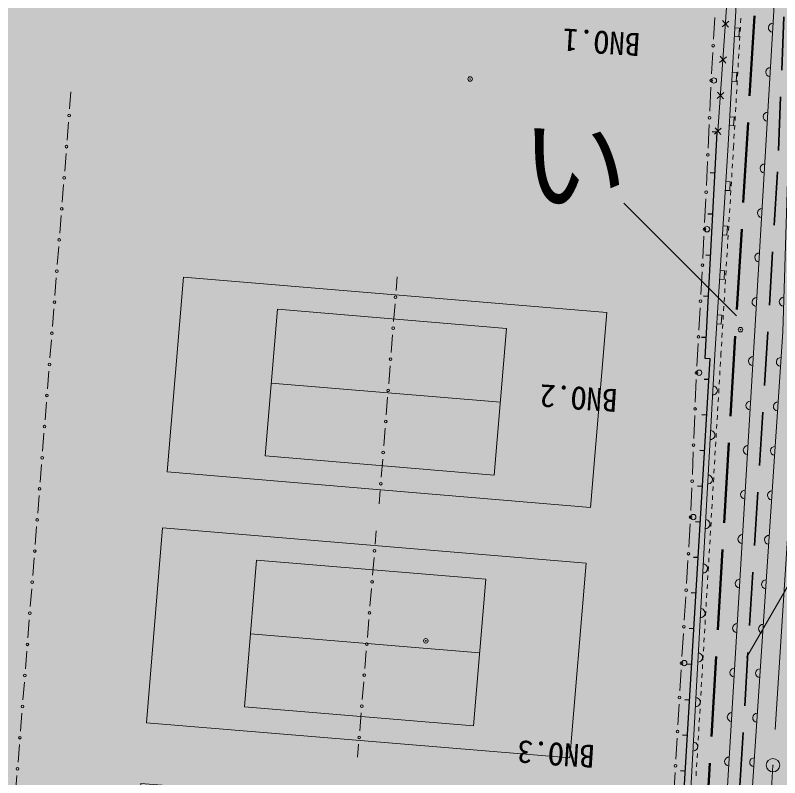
# Model space of a CAD drawing. Units: millimetres, scale not verified. Extents: x -230877 to 402150, y -278660 to 231169.
# Drawn here: x -34842 to 8017, y 50384 to 93144 of the extents above; entities that cross this region are included whole.
import ezdxf
from ezdxf.enums import TextEntityAlignment as Align

# ---------------------------------------------------------------- set-up
doc = ezdxf.new("R2010")
doc.units = ezdxf.units.MM
doc.header["$LTSCALE"] = 1500
doc.header["$PDMODE"] = 32
doc.header["$PDSIZE"] = 750
for name, pattern in [('CHAIN', [18.5, 12, -1.5, 3.5, -1.5]), ('DASHED2', [3, 2, -1]), ('DASHED3', [4, 3, -1])]:
    doc.linetypes.add(name, pattern=pattern)
doc.layers.add('0-0_通り芯', color=7, linetype='Continuous')
doc.layers.add('2-4_42310', color=51, linetype='Continuous')
for name, color, linetype, lineweight in [('0-1_躯体', 7, 'Continuous', 18), ('0-3_外壁', 7, 'Continuous', 13), ('0-4_内部仕上げ', 7, 'CHAIN', 18), ('0-8_寸法線', 7, 'Continuous', 13), ('0-A_22260', 7, 'Continuous', 18), ('2-5_42340', 5, 'Continuous', 50), ('2-6_42350', 1, 'DASHED2', 35), ('2-B_52270', 7, 'Continuous', 18)]:
    doc.layers.add(name, color=color, linetype=linetype, lineweight=lineweight)
doc.styles.add('ＭＳ ゴシック', font='')
doc.styles.get('ＭＳ ゴシック').set_extended_font_data('MS Gothic')

# ---------------------------------------------------------------- blocks, each defined once
blk = doc.blocks.new('~1283')
at = {"layer": '0-8_寸法線'}
for p, q in [((74373080031, -235399370424), (74373765000, -235398499500)), ((74371457266, -235401433737), (74372384560, -235400254701)), ((74369834501, -235403497049), (74370761795, -235402318013)), ((74368211735, -235405560362), (74369139030, -235404381326)), ((74366588970, -235407623674), (74367516265, -235406444638)), ((74364966205, -235409686987), (74365893499, -235408507951)), ((74363343440, -235411750299), (74364270734, -235410571263)), ((74361963000, -235413505500), (74362647969, -235412634576))]:
    blk.add_line(p, q, dxfattribs=at)
for centre in [(74372732295, -235399812563), (74371109530, -235401875875), (74369486765, -235403939188), (74367864000, -235406002500), (74366241235, -235408065812), (74364618470, -235410129125), (74362995705, -235412192437)]:
    blk.add_circle(centre, 112500, dxfattribs=at)
blk = doc.blocks.new('~1282')
at = {"layer": '0-8_寸法線'}
for p, q in [((74386319998, -235382537468), (74387016000, -235381647000)), ((74384703465, -235384605667), (74385627198, -235383423839)), ((74383086933, -235386673866), (74384010666, -235385492038)), ((74381470400, -235388742065), (74382394133, -235387560237)), ((74379853867, -235390810263), (74380777600, -235389628435)), ((74378237334, -235392878462), (74379161067, -235391696634)), ((74376620802, -235394946661), (74377544535, -235393764833)), ((74375232000, -235396723500), (74375928002, -235395833032))]:
    blk.add_line(p, q, dxfattribs=at)
for centre in [(74385973598, -235382980653), (74384357066, -235385048852), (74382740533, -235387117051), (74381124000, -235389185250), (74379507467, -235391253449), (74377890934, -235393321648), (74376274402, -235395389847)]:
    blk.add_circle(centre, 112500, dxfattribs=at)
blk = doc.blocks.new('~799')
at = {"layer": '0-8_寸法線'}
blk.add_lwpolyline([(74443276500, -235360576500), (74428089000, -235380118500), (74420949000, -235390030500), (74411529000, -235403374500), (74381209500, -235443226500), (74347483500, -235488015000)], dxfattribs=at)
for centre, start, end in [((74412994995, -235401297830), 54.78038, 234.78038), ((74409992730, -235405393775), 52.73603, 232.73603), ((74407722150, -235408378230), 52.73603, 232.73603), ((74405451570, -235411362684), 52.73603, 232.73603), ((74403180990, -235414347138), 52.73603, 232.73603), ((74400910410, -235417331592), 52.73603, 232.73603), ((74398639830, -235420316046), 52.73603, 232.73603), ((74396369250, -235423300500), 52.73603, 232.73603), ((74394098670, -235426284954), 52.73603, 232.73603), ((74391828090, -235429269408), 52.73603, 232.73603), ((74389557510, -235432253862), 52.73603, 232.73603)]:
    blk.add_arc(centre, 375000, start, end, dxfattribs=at)
blk = doc.blocks.new('~798')
at = {"layer": '0-8_寸法線'}
blk.add_lwpolyline([(74437128073, -235360692514), (74439120000, -235358146500), (74441893500, -235359975000), (74428342500, -235377004500), (74419278000, -235389127500), (74409613500, -235402000500), (74379549000, -235442086500), (74343251151, -235489728928)], dxfattribs=at)
for centre, start, end in [((74424933049, -235381564352), 53.21413, 233.21413), ((74422687451, -235384567648), 53.21413, 233.21413), ((74420441853, -235387570945), 53.21413, 233.21413), ((74417822930, -235391065636), 53.10234, 233.10234), ((74415571477, -235394064545), 53.10234, 233.10234), ((74413320023, -235397063455), 53.10234, 233.10234), ((74411068570, -235400062364), 53.10234, 233.10234), ((74408081250, -235404043500), 53.1301, 233.1301), ((74405831250, -235407043500), 53.1301, 233.1301), ((74403581250, -235410043500), 53.1301, 233.1301), ((74401331250, -235413043500), 53.1301, 233.1301), ((74399081250, -235416043500), 53.1301, 233.1301), ((74396831250, -235419043500), 53.1301, 233.1301), ((74394581250, -235422043500), 53.1301, 233.1301), ((74392331250, -235425043500), 53.1301, 233.1301), ((74390081250, -235428043500), 53.1301, 233.1301), ((74387831250, -235431043500), 53.1301, 233.1301)]:
    blk.add_arc(centre, 375000, start, end, dxfattribs=at)
blk = doc.blocks.new('~797')
at = {"layer": '0-8_寸法線'}
blk.add_lwpolyline([(74340418500, -235488393000), (74340898500, -235488280500), (74377497000, -235439788500), (74405706000, -235401825000)], dxfattribs=at)
for centre in [(74403902802, -235404251733), (74401666202, -235407261736), (74399429601, -235410271739), (74397193001, -235413281742), (74394956401, -235416291745), (74392719800, -235419301748), (74390483200, -235422311752), (74388246599, -235425321755), (74386009999, -235428331758)]:
    blk.add_arc(centre, 375000, 233.38559, 53.38559, dxfattribs=at)
blk = doc.blocks.new('~785')
at = {"layer": '0-8_寸法線'}
for points in [[(74405706000, -235401825000), (74416068000, -235388104500), (74425779000, -235375120500), (74436728762, -235360395577)], [(74434386655, -235363545175), (74434687574, -235363768944), (74435135113, -235363167106), (74434834195, -235362943337)], [(74432148959, -235366554363), (74432449878, -235366778133), (74432897417, -235366176295), (74432596499, -235365952526)], [(74429911263, -235369563552), (74430212182, -235369787322), (74430659721, -235369185484), (74430358803, -235368961714)], [(74427673567, -235372572741), (74427974486, -235372796510), (74428422025, -235372194673), (74428121107, -235371970903)], [(74424067902, -235377408307), (74424368201, -235377632907), (74424817402, -235377032308), (74424517102, -235376807708)], [(74421821901, -235380411302), (74422122200, -235380635902), (74422571400, -235380035303), (74422271101, -235379810703)], [(74419575899, -235383414297), (74419876199, -235383638897), (74420325399, -235383038298), (74420025099, -235382813698)], [(74417329898, -235386417292), (74417630197, -235386641892), (74418079398, -235386041293), (74417779098, -235385816693)], [(74414050979, -235390775271), (74414350228, -235391001270), (74414802225, -235390402773), (74414502977, -235390176774)], [(74411790994, -235393767756), (74412090243, -235393993755), (74412542240, -235393395258), (74412242991, -235393169259)], [(74409531009, -235396760241), (74409830257, -235396986240), (74410282254, -235396387743), (74409983006, -235396161744)], [(74407271023, -235399752726), (74407570272, -235399978724), (74408022269, -235399380227), (74407723021, -235399154229)]]:
    blk.add_lwpolyline(points, dxfattribs=at)
blk = doc.blocks.new('~779')
at = {"layer": '0-8_寸法線'}
for p, q in [((74372709000, -235353525000), (74371824607, -235354658328)), ((74371132502, -235355545242), (74370209697, -235356727795)), ((74369517593, -235357614709), (74368594787, -235358797261)), ((74367902683, -235359684175), (74366979878, -235360866728)), ((74366287773, -235361753642), (74365364968, -235362936194)), ((74364672864, -235363823109), (74363750058, -235365005661)), ((74363057954, -235365892575), (74362135149, -235367075127)), ((74361443045, -235367962042), (74360520239, -235369144594)), ((74359828135, -235370031508), (74358905329, -235371214060)), ((74358213225, -235372100975), (74357290420, -235373283527)), ((74356598316, -235374170441), (74355675510, -235375352994)), ((74354983406, -235376239908), (74354060600, -235377422460)), ((74353368496, -235378309374), (74352445691, -235379491927)), ((74351753587, -235380378841), (74350830781, -235381561393)), ((74350138677, -235382448307), (74349215871, -235383630860)), ((74348523767, -235384517774), (74347600962, -235385700326)), ((74346908858, -235386587241), (74345986052, -235387769793)), ((74345293948, -235388656707), (74344371142, -235389839259)), ((74343679038, -235390726174), (74342756233, -235391908726)), ((74342064129, -235392795640), (74341141323, -235393978193)), ((74340449219, -235394865107), (74339526413, -235396047659)), ((74338834309, -235396934573), (74337911504, -235398117126)), ((74337219400, -235399004040), (74336296594, -235400186592))]:
    blk.add_line(p, q, dxfattribs=at)
for centre in [(74371478555, -235355101785), (74369863645, -235357171252), (74368248735, -235359240718), (74366633826, -235361310185), (74365018916, -235363379651), (74363404006, -235365449118), (74361789097, -235367518585), (74360174187, -235369588051), (74358559277, -235371657518), (74356944368, -235373726984), (74355329458, -235375796451), (74353714548, -235377865917), (74352099639, -235379935384), (74350484729, -235382004850), (74348869819, -235384074317), (74347254910, -235386143783), (74345640000, -235388213250), (74344025090, -235390282717), (74342410181, -235392352183), (74340795271, -235394421650), (74339180361, -235396491116), (74337565452, -235398560583)]:
    blk.add_circle(centre, 112500, dxfattribs=at)
blk = doc.blocks.new('~751')
at = {"layer": '0-8_寸法線'}
for p, q in [((74416285500, -235386283500), (74425456500, -235374321000)), ((74425084729, -235374370107), (74425828271, -235374271893)), ((74425407393, -235373949229), (74425505607, -235374692771)), ((74423573193, -235376341729), (74423671407, -235377085271)), ((74423250529, -235376762607), (74423994071, -235376664393)), ((74421738993, -235378734229), (74421837207, -235379477771)), ((74421416329, -235379155107), (74422159871, -235379056893)), ((74419582129, -235381547607), (74420325671, -235381449393)), ((74419904793, -235381126729), (74420003007, -235381870271)), ((74417747929, -235383940107), (74418491471, -235383841893)), ((74418070593, -235383519229), (74418168807, -235384262771)), ((74416236393, -235385911729), (74416334607, -235386655271)), ((74415913729, -235386332607), (74416657271, -235386234393))]:
    blk.add_line(p, q, dxfattribs=at)
blk = doc.blocks.new('~652')
at = {"layer": '0-8_寸法線', "lineweight": 25}
for p, q in [((74427741000, -235390996500), (74448451500, -235364062500)), ((74448451500, -235364062500), (74448748776, -235364291086)), ((74448451500, -235364062500), (74448748776, -235364291086)), ((74446568727, -235366511045), (74446866004, -235366739632)), ((74444685955, -235368959591), (74444983231, -235369188177)), ((74442803182, -235371408136), (74443100458, -235371636723)), ((74440920409, -235373856682), (74441217686, -235374085268)), ((74439037636, -235376305227), (74439334913, -235376533814)), ((74437154864, -235378753773), (74437452140, -235378982359)), ((74435272091, -235381202318), (74435569367, -235381430905)), ((74433389318, -235383650864), (74433686595, -235383879450)), ((74431506545, -235386099409), (74431803822, -235386327995)), ((74429623773, -235388547955), (74429921049, -235388776541)), ((74427741000, -235390996500), (74428038276, -235391225086))]:
    blk.add_line(p, q, dxfattribs=at)
blk = doc.blocks.new('~650')
at = {"layer": '0-8_寸法線', "lineweight": 25}
for p, q in [((74416158000, -235386285000), (74415856522, -235386061984)), ((74414097700, -235389070156), (74413796222, -235388847140)), ((74412037400, -235391855311), (74411735922, -235391632295)), ((74409977099, -235394640467), (74409675622, -235394417451)), ((74407916799, -235397425623), (74407615321, -235397202607)), ((74405856499, -235400210778), (74405555021, -235399987762)), ((74404097907, -235403284062), (74403798026, -235403058904)), ((74402296645, -235405683115), (74401996763, -235405457957)), ((74400495383, -235408082168), (74400195501, -235407857010)), ((74398694121, -235410481221), (74398394239, -235410256063)), ((74396892859, -235412880274), (74396592977, -235412655116)), ((74395091597, -235415279327), (74394791715, -235415054169)), ((74393290335, -235417678380), (74392990453, -235417453222)), ((74391489073, -235420077433), (74391189191, -235419852275)), ((74389687810, -235422476485), (74389387929, -235422251328)), ((74387886548, -235424875538), (74387586667, -235424650381)), ((74386085286, -235427274591), (74385785405, -235427049434)), ((74384284024, -235429673644), (74383984143, -235429448486))]:
    blk.add_line(p, q, dxfattribs=at)
blk.add_lwpolyline([(74416158000, -235386285000), (74404826349, -235401603356), (74405167500, -235401859500), (74356195500, -235467084000), (74340295500, -235488195000)], dxfattribs=at)
blk = doc.blocks.new('~645')
at = {"layer": '0-8_寸法線'}
for p, q in [((74422903892, -235379723366), (74423128145, -235379422807)), ((74422455387, -235380324484), (74422679639, -235380023925)), ((74422006882, -235380925602), (74422231134, -235380625043)), ((74421558376, -235381526720), (74421782629, -235381226161)), ((74421109871, -235382127839), (74421334124, -235381827280)), ((74420661366, -235382728957), (74420885618, -235382428398)), ((74420212861, -235383330075), (74420437113, -235383029516)), ((74419764355, -235383931193), (74419988608, -235383630634)), ((74419315850, -235384532311), (74419540103, -235384231752)), ((74418867345, -235385133430), (74419091598, -235384832870)), ((74418418840, -235385734548), (74418643092, -235385433989)), ((74417521829, -235386936784), (74417746082, -235386636225)), ((74417970335, -235386335666), (74418194587, -235386035107)), ((74417073324, -235387537902), (74417297577, -235387237343)), ((74416013305, -235388952982), (74416238563, -235388653176)), ((74415112270, -235390152205), (74415337528, -235389852399)), ((74415562787, -235389552594), (74415788046, -235389252788)), ((74414661752, -235390751817), (74414887011, -235390452011)), ((74414211234, -235391351428), (74414436493, -235391051622)), ((74413760717, -235391951040), (74413985976, -235391651234)), ((74413310199, -235392550651), (74413535458, -235392250845)), ((74412859682, -235393150263), (74413084941, -235392850457)), ((74412409164, -235393749874), (74412634423, -235393450068)), ((74411958647, -235394349486), (74412183906, -235394049680)), ((74411508129, -235394949097), (74411733388, -235394649291)), ((74411057612, -235395548709), (74411282871, -235395248903)), ((74410607094, -235396148320), (74410832353, -235395848514)), ((74410156577, -235396747932), (74410381836, -235396448126)), ((74409706059, -235397347543), (74409931318, -235397047737)), ((74409255542, -235397947155), (74409480801, -235397647349)), ((74408354507, -235399146378), (74408579766, -235398846572)), ((74408805024, -235398546766), (74409030283, -235398246960)), ((74407903989, -235399745989), (74408129248, -235399446183)), ((74407453472, -235400345601), (74407678730, -235400045795)), ((74407002954, -235400945212), (74407228213, -235400645406)), ((74406552437, -235401544824), (74406777695, -235401245018)), ((74405539450, -235402895592), (74405764275, -235402595461)), ((74405089799, -235403495854), (74405314624, -235403195723)), ((74404640147, -235404096115), (74404864973, -235403795984)), ((74404190496, -235404696376), (74404415322, -235404396246)), ((74403740845, -235405296638), (74403965670, -235404996507)), ((74403291194, -235405896899), (74403516019, -235405596768)), ((74402841542, -235406497161), (74403066368, -235406197030)), ((74402391891, -235407097422), (74402616717, -235406797291)), ((74401942240, -235407697683), (74402167066, -235407397553)), ((74401492589, -235408297945), (74401717414, -235407997814)), ((74401042937, -235408898206), (74401267763, -235408598076)), ((74400593286, -235409498468), (74400818112, -235409198337)), ((74399693984, -235410698991), (74399918809, -235410398860)), ((74400143635, -235410098729), (74400368461, -235409798598)), ((74399244333, -235411299252), (74399469158, -235410999121)), ((74398794681, -235411899513), (74399019507, -235411599383)), ((74398345030, -235412499775), (74398569856, -235412199644)), ((74397895379, -235413100036), (74398120204, -235412799906)), ((74397445728, -235413700298), (74397670553, -235413400167)), ((74396996076, -235414300559), (74397220902, -235414000428)), ((74396546425, -235414900820), (74396771251, -235414600690)), ((74396096774, -235415501082), (74396321600, -235415200951)), ((74395647123, -235416101343), (74395871948, -235415801213)), ((74395197471, -235416701605), (74395422297, -235416401474)), ((74394747820, -235417301866), (74394972646, -235417001735)), ((74394298169, -235417902128), (74394522995, -235417601997)), ((74393848518, -235418502389), (74394073343, -235418202258)), ((74392949215, -235419702912), (74393174041, -235419402781)), ((74393398867, -235419102650), (74393623692, -235418802520)), ((74392499564, -235420303173), (74392724390, -235420003043)), ((74392049913, -235420903435), (74392274738, -235420603304)), ((74391600262, -235421503696), (74391825087, -235421203565)), ((74391150610, -235422103957), (74391375436, -235421803827)), ((74390700959, -235422704219), (74390925785, -235422404088)), ((74390251308, -235423304480), (74390476133, -235423004350)), ((74389801657, -235423904742), (74390026482, -235423604611)), ((74389352005, -235424505003), (74389576831, -235424204872)), ((74388902354, -235425105265), (74389127180, -235424805134)), ((74388452703, -235425705526), (74388677529, -235425405395)), ((74388003052, -235426305787), (74388227877, -235426005657)), ((74387553400, -235426906049), (74387778226, -235426605918)), ((74387103749, -235427506310), (74387328575, -235427206180)), ((74386204447, -235428706833), (74386429272, -235428406702)), ((74386654098, -235428106572), (74386878924, -235427806441)), ((74385754796, -235429307094), (74385979621, -235429006964)), ((74385305144, -235429907356), (74385529970, -235429607225)), ((74384855493, -235430507617), (74385080319, -235430207487))]:
    blk.add_line(p, q, dxfattribs=at)
for points in [[(74416463822, -235388353371), (74416617000, -235388149500), (74416849072, -235387838461)], [(74405989101, -235402295331), (74406174000, -235402048500), (74406327178, -235401844629)]]:
    blk.add_lwpolyline(points, dxfattribs=at)
blk = doc.blocks.new('~642')
at = {"layer": '0-8_寸法線'}
blk.add_lwpolyline([(74373706500, -235427292000), (74363583034, -235440261469), (74335412008, -235418272255), (74345535475, -235405302786)], close=True, dxfattribs=at)
blk = doc.blocks.new('~641')
at = {"layer": '0-8_寸法線'}
blk.add_lwpolyline([(74358291427, -235433548931), (74343045352, -235421648434), (74350660912, -235411891918), (74365906987, -235423792415)], close=True, dxfattribs=at)
blk = doc.blocks.new('~639')
at = {"layer": '0-8_寸法線'}
blk.add_lwpolyline([(74387004000, -235410483000), (74376829757, -235423412674), (74348745170, -235401313167), (74358919414, -235388383493)], close=True, dxfattribs=at)
blk = doc.blocks.new('~638')
at = {"layer": '0-8_寸法線'}
blk.add_lwpolyline([(74371564511, -235416679438), (74356365217, -235404719251), (74364018975, -235394992672), (74379218269, -235406952859)], close=True, dxfattribs=at)
blk = doc.blocks.new('~637')
at = {"layer": '0-8_寸法線'}
blk.add_line((74360167609, -235399887080), (74375366903, -235411847268), dxfattribs=at)
blk = doc.blocks.new('~636')
at = {"layer": '0-8_寸法線'}
blk.add_lwpolyline([(74400082500, -235393869000), (74389896476, -235406789396), (74361832044, -235384664301), (74372018067, -235371743906)], close=True, dxfattribs=at)
blk = doc.blocks.new('~635')
at = {"layer": '0-8_寸法線'}
blk.add_lwpolyline([(74384637370, -235400051364), (74369448983, -235388077329), (74377111602, -235378357729), (74392299990, -235390331764)], close=True, dxfattribs=at)
blk = doc.blocks.new('~634')
at = {"layer": '0-8_寸法線'}
blk.add_line((74373255777, -235383248626), (74388444164, -235395222661), dxfattribs=at)
blk = doc.blocks.new('~527')
at = {"layer": '0-8_寸法線'}
for p, q in [((74420248999, -235379612378), (74421334001, -235378155622)), ((74418491999, -235381971378), (74419577001, -235380514622)), ((74416642786, -235384497747), (74417824589, -235382877003)), ((74414798161, -235387027497), (74415979964, -235385406753)), ((74412953536, -235389557247), (74414135339, -235387936503)), ((74411108911, -235392086997), (74412290714, -235390466253)), ((74409310239, -235394517281), (74410442136, -235392993094)), ((74407507614, -235396944656), (74408639511, -235395420469)), ((74405704989, -235399372031), (74406836886, -235397847844)), ((74403902364, -235401799406), (74405034261, -235400275219)), ((74402120487, -235404259434), (74403238263, -235402707441)), ((74400345237, -235406724309), (74401463013, -235405172316)), ((74398569987, -235409189184), (74399687763, -235407637191)), ((74396794737, -235411654059), (74397912513, -235410102066)), ((74394952537, -235414117624), (74396127338, -235412559626)), ((74393100412, -235416573874), (74394275213, -235415015876)), ((74391248287, -235419030124), (74392423088, -235417472126)), ((74389396162, -235421486374), (74390570963, -235419928376)), ((74387663625, -235423794000), (74388720000, -235422385500)), ((74385932250, -235426102500), (74386988625, -235424694000)), ((74384200875, -235428411000), (74385257250, -235427002500)), ((74382469500, -235430719500), (74383525875, -235429311000))]:
    blk.add_line(p, q, dxfattribs=at)
for centre in [(74419913000, -235380063500), (74418156000, -235382422500), (74416311375, -235384952250), (74414466750, -235387482000), (74412622125, -235390011750), (74410777500, -235392541500), (74408974875, -235394968875), (74407172250, -235397396250), (74405369625, -235399823625), (74403567000, -235402251000), (74401791750, -235404715875), (74400016500, -235407180750), (74398241250, -235409645625), (74396466000, -235412110500), (74394613875, -235414566750), (74392761750, -235417023000), (74390909625, -235419479250), (74389057500, -235421935500), (74387326125, -235424244000), (74385594750, -235426552500), (74383863375, -235428861000)]:
    blk.add_circle(centre, 112500, dxfattribs=at)

msp = doc.modelspace()

# ---------------------------------------------------------------- linework, layer by layer
at = {"layer": '0-1_躯体'}
msp.add_circle((7640, 51085), 375, dxfattribs=at)
msp.add_point((7640, 51085), dxfattribs=at)
at = {"layer": '0-4_内部仕上げ'}
msp.add_lwpolyline([(11463, 110963), (10189, 91003), (8914, 71045), (7640, 51085), (6365, 31126), (5091, 11166), (4399, 332)], dxfattribs=at)
at = {"layer": '0-8_寸法線', "lineweight": 18}
for centre in [(4326, 89486), (3941, 81146), (3499, 73095), (3173, 65001), (2664, 56812)]:
    msp.add_circle(centre, 150, dxfattribs=at)
at = {"layer": '0-A_22260'}
for centre, radius in [((-9341, 89574), 125), ((-9341, 89574), 15), ((5820, 75512), 125), ((5820, 75512), 15), ((-11823, 58061), 125), ((-11823, 58061), 15)]:
    msp.add_circle(centre, radius, dxfattribs=at)
at = {"layer": '2-4_42310'}
for points in [[(2997, 111510), (-111868, 22521), (-112624, 20586)], [(9427, 110963), (2997, 111510), (-112624, 20586)], [(2997, 111510), (-109192, 46275), (-111868, 22521)], [(2997, 111510), (-105144, 60631), (-109192, 46275)], [(2997, 111510), (-103352, 69740), (-105144, 60631)], [(2997, 111510), (-102456, 76293), (-103352, 69740)], [(2997, 111510), (-100003, 93225), (-102688, 84518)], [(2997, 111510), (-102688, 84518), (-102314, 81672)], [(2997, 111510), (-102314, 81672), (-102456, 76293)], [(12663, 88314), (9427, 110963), (-112624, 20586)], [(12663, 88314), (-112624, 20586), (-112295, 1053)], [(12663, 88314), (-112295, 1053), (-87286, -7333)], [(12663, 88314), (-87286, -7333), (-87955, -17525)], [(12663, 88314), (-87955, -17525), (-70127, -18734)], [(12663, 88314), (-70127, -18734), (-70477, -23747)], [(12663, 88314), (-70477, -23747), (-29798, -26304)], [(12663, 88314), (-29798, -26304), (-23754, -26779)], [(12663, 88314), (-21812, -27126), (-24882, -61934)], [(12663, 88314), (-24882, -61934), (11542, -65164)], [(12663, 88314), (-23754, -26779), (-21812, -27126)]]:
    msp.add_solid(points, dxfattribs=at)
at = {"layer": '2-5_42340', "linetype": 'DASHED3'}
msp.add_lwpolyline([(7990, 110804), (6956, 99112), (2348, 21863)], dxfattribs=at)
at = {"layer": '2-6_42350'}
msp.add_lwpolyline([(8249, 93064), (7898, 84365), (2869, 2684)], dxfattribs=at)
at = {"layer": '2-B_52270'}
for p, q in [((-731, 82605), (5591, 76283)), ((6152, 57135), (12669, 68423))]:
    msp.add_line(p, q, dxfattribs=at)

# ---------------------------------------------------------------- block references
at = {"layer": '0-0_通り芯', "xscale": 0.0006666667, "yscale": 0.0006666667, "rotation": 33.45667}
for name in ['~798', '~799', '~652', '~645', '~785', '~527', '~751', '~779', '~636', '~650', '~635', '~1282', '~634', '~639', '~797', '~638', '~637', '~1283', '~642', '~641']:
    msp.add_blockref(name, (-127899216, 103658197), dxfattribs=at)

# ---------------------------------------------------------------- texts
at = {"layer": '0-3_外壁', "style": 'ＭＳ ゴシック'}
for s, p in [('BNO.1', (265, 92514)), ('BNO.2', (-1010, 72555)), ('BNO.3', (-2284, 52595))]:
    msp.add_text(s, height=1283, rotation=176.347, dxfattribs=at).set_placement(p, align=Align.BOTTOM_LEFT)
at = {"layer": '2-B_52270', "style": 'ＭＳ ゴシック'}
msp.add_text('い', height=4399, dxfattribs=at).set_placement((-6509, 81283), align=Align.BOTTOM_LEFT)

doc.saveas('drawing.dxf')
